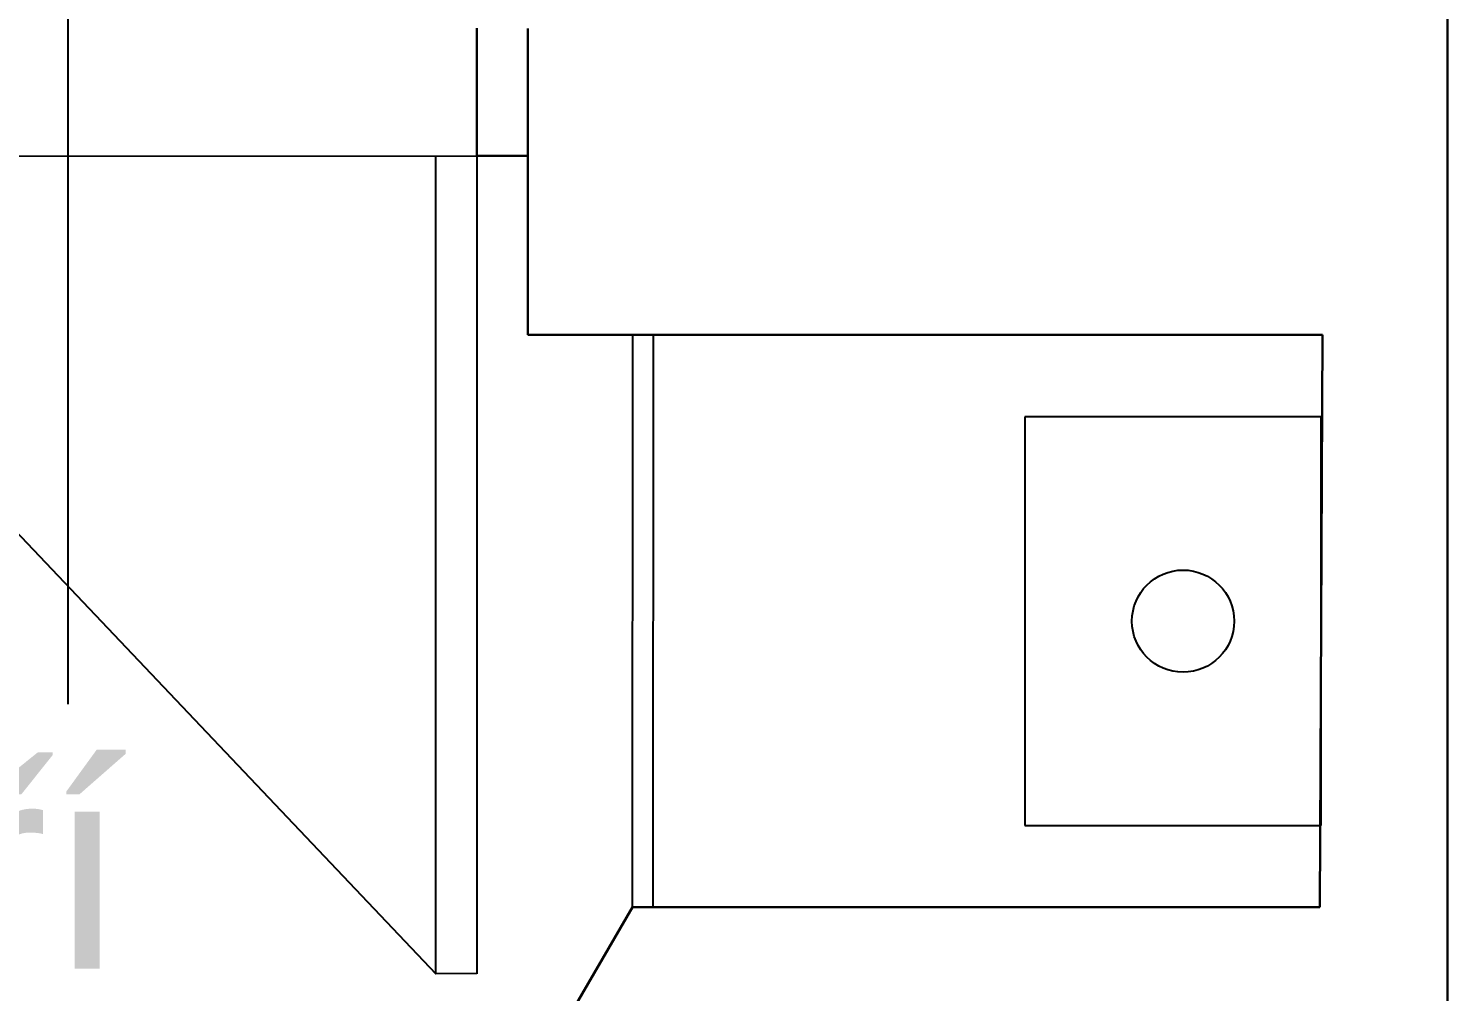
# Model space of a CAD drawing. Header units: millimetres. Extents: x 1480 to 86316, y 1484 to 27567.
# Drawn here: x 15530 to 16919, y 20064 to 21007 of the extents above; entities that cross this region are included whole.
import ezdxf

# ---------------------------------------------------------------- set-up
doc = ezdxf.new("R2010")
doc.units = ezdxf.units.MM
doc.layers.add('sládek zona', color=7, linetype='Continuous')
doc.styles.add('GENERATED_STYLE_1', font='arial.ttf')

msp = doc.modelspace()

# ---------------------------------------------------------------- linework, layer by layer
at = {"color": 7, "lineweight": 30}
for p, q in [((16919.1, 23476.6), (16919.1, 20706)), ((15969.1, 20881.6), (15969.1, 21006.8)), ((16019.1, 21006.6), (16019.1, 20706.6)), ((15969.1, 20881.8), (16019.1, 20881.8)), ((16796.6, 20706.6), (16019.1, 20706.6)), ((16796.6, 20706.6), (16793.9, 20146.6)), ((16919.1, 20706), (16918.9, 20046.6)), ((16919, 20196.6), (16919, 20146.6)), ((16121.5, 20146.6), (16024.2, 19980)), ((16793.9, 20146.6), (16121.5, 20146.6))]:
    msp.add_line(p, q, dxfattribs=at)
at = {"color": 7}
for p, q in [((15569, 21131.6), (15569, 20345.3)), ((16019.1, 21006.6), (16019.1, 20906.6)), ((15169.1, 20881.6), (15969.1, 20881.8)), ((15169.1, 20881.6), (15929.1, 20081.6)), ((15929.1, 20081.6), (15929.1, 20881.6)), ((15969, 20881.7), (15969, 20081.7)), ((15969, 20881.6), (15969, 20081.6)), ((15969.1, 20881.6), (15969.1, 20081.6)), ((16121.5, 20146.6), (16121.9, 20706.5)), ((16141.5, 20146.6), (16141.9, 20706.5)), ((16795.2, 20626.6), (16505.2, 20626.6)), ((16505.2, 20626.6), (16505.2, 20226.6)), ((16795.2, 20226.6), (16795.2, 20626.6)), ((16919.1, 20569), (16919.1, 20469.2)), ((16505.2, 20226.6), (16795.2, 20226.6)), ((15969, 20081.7), (15929.1, 20081.6))]:
    msp.add_line(p, q, dxfattribs=at)
msp.add_circle((16660.2, 20426.6), 50, dxfattribs=at)

# ---------------------------------------------------------------- texts
at = {"layer": 'sládek zona', "color": 7, "style": 'GENERATED_STYLE_1'}
msp.add_text('Zádveří ', height=200, dxfattribs=at).set_placement((14679.6, 20086.7))

doc.saveas('drawing.dxf')
